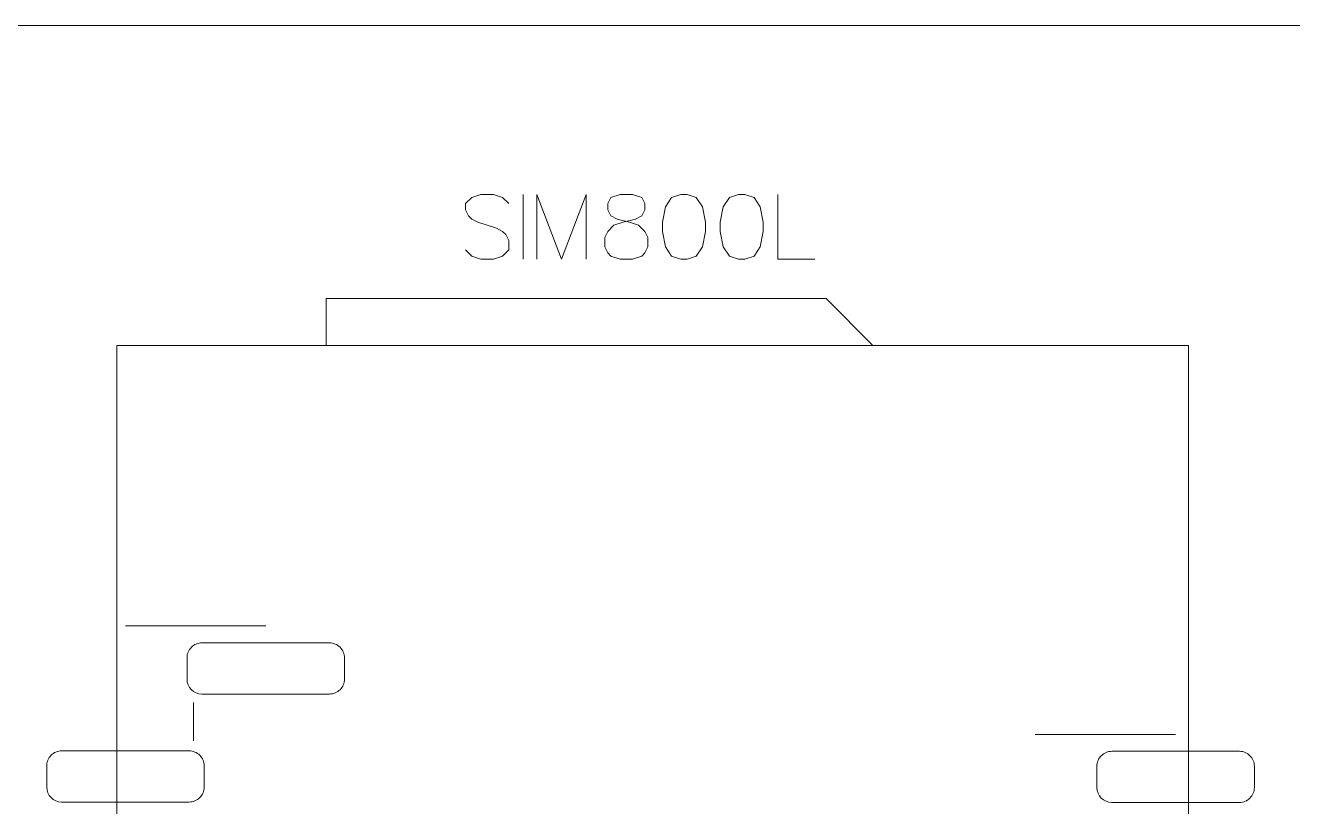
# Model space of a CAD drawing. Header units: millimetres. Extents: x -105 to 95, y -39 to 71.
# Drawn here: x 25.62 to 55.43, y 52.14 to 70.52 of the extents above; entities that cross this region are included whole.
import ezdxf

# ---------------------------------------------------------------- set-up
doc = ezdxf.new("R2010")
doc.units = ezdxf.units.MM
doc.header["$MEASUREMENT"] = 0
for name, color, linetype in [('KeepOutLayer', 7, 'Continuous'), ('MultiLayer', 7, 'Continuous'), ('TopOverlay', 7, 'Continuous')]:
    doc.layers.add(name, color=color, linetype=linetype)

msp = doc.modelspace()

# ---------------------------------------------------------------- linework, layer by layer
at = {"layer": 'KeepOutLayer', "lineweight": 9}
msp.add_open_spline([(-104.7259, 70.5203), (-104.7259, 70.5203), (95.2741, 70.5203), (95.2741, 70.5203)], degree=3, dxfattribs=at)
at = {"layer": 'MultiLayer', "lineweight": 9}
for points in [[(32.6941, 62.9904), (32.6941, 62.9904), (32.6941, 64.0903), (32.6941, 64.0903)], [(32.6941, 64.0903), (32.6941, 64.0903), (44.4541, 64.0903), (44.4541, 64.0903)], [(44.4541, 64.0903), (44.4541, 64.0903), (45.5541, 62.9904), (45.5541, 62.9904)], [(27.7741, 39.6903), (27.7741, 39.6903), (27.7741, 62.9904), (27.7741, 62.9904)], [(27.7741, 62.9904), (27.7741, 62.9904), (52.9741, 62.9904), (52.9741, 62.9904)], [(52.9741, 39.6903), (52.9741, 39.6903), (52.9741, 62.9904), (52.9741, 62.9904)], [(27.9741, 56.3903), (27.9741, 56.3903), (31.2741, 56.3903), (31.2741, 56.3903)], [(32.7741, 55.9919), (32.7741, 55.9919), (29.7741, 55.9919), (29.7741, 55.9919)], [(29.4225, 55.6403), (29.4225, 55.6403), (29.4225, 55.1403), (29.4225, 55.1403)], [(33.1257, 55.1403), (33.1257, 55.1403), (33.1257, 55.6403), (33.1257, 55.6403)], [(29.4225, 55.1403), (29.4225, 54.9461), (29.5799, 54.7887), (29.7741, 54.7887)], [(29.5741, 53.6903), (29.5741, 53.6903), (29.5741, 54.5903), (29.5741, 54.5903)], [(29.7741, 54.7887), (29.7741, 54.7887), (32.7741, 54.7887), (32.7741, 54.7887)], [(49.3741, 53.8404), (49.3741, 53.8404), (52.6741, 53.8404), (52.6741, 53.8404)], [(29.4741, 53.4519), (29.4741, 53.4519), (26.4741, 53.4519), (26.4741, 53.4519)], [(54.1741, 53.4419), (54.1741, 53.4419), (51.1741, 53.4419), (51.1741, 53.4419)], [(26.1225, 53.1003), (26.1225, 53.1003), (26.1225, 52.6003), (26.1225, 52.6003)], [(29.8257, 52.6003), (29.8257, 52.6003), (29.8257, 53.1003), (29.8257, 53.1003)], [(50.8225, 53.0903), (50.8225, 53.0903), (50.8225, 52.5903), (50.8225, 52.5903)], [(54.5257, 52.5903), (54.5257, 52.5903), (54.5257, 53.0903), (54.5257, 53.0903)], [(26.1225, 52.6003), (26.1225, 52.4061), (26.2799, 52.2487), (26.4741, 52.2487)], [(50.8225, 52.5903), (50.8225, 52.3961), (50.9799, 52.2387), (51.1741, 52.2387)], [(26.4741, 52.2487), (26.4741, 52.2487), (29.4741, 52.2487), (29.4741, 52.2487)], [(51.1741, 52.2387), (51.1741, 52.2387), (54.1741, 52.2387), (54.1741, 52.2387)]]:
    msp.add_open_spline(points, degree=3, dxfattribs=at)
for points in [[(29.7741, 55.9919), (29.6808, 55.9919), (29.5914, 55.9549), (29.5254, 55.8889), (29.5254, 55.8889), (29.4595, 55.823), (29.4225, 55.7336), (29.4225, 55.6403)], [(33.1257, 55.6403), (33.1257, 55.7336), (33.0886, 55.823), (33.0227, 55.8889), (33.0227, 55.8889), (32.9567, 55.9549), (32.8673, 55.9919), (32.7741, 55.9919)], [(32.7741, 54.7887), (32.8673, 54.7887), (32.9567, 54.8258), (33.0227, 54.8917), (33.0227, 54.8917), (33.0886, 54.9576), (33.1257, 55.0471), (33.1257, 55.1403)], [(26.4741, 53.4519), (26.3808, 53.4519), (26.2914, 53.4149), (26.2255, 53.3489), (26.2255, 53.3489), (26.1595, 53.283), (26.1225, 53.1936), (26.1225, 53.1003)], [(29.8257, 53.1003), (29.8257, 53.1936), (29.7886, 53.283), (29.7227, 53.3489), (29.7227, 53.3489), (29.6568, 53.4149), (29.5673, 53.4519), (29.4741, 53.4519)], [(51.1741, 53.4419), (51.0808, 53.4419), (50.9914, 53.4049), (50.9255, 53.3389), (50.9255, 53.3389), (50.8595, 53.273), (50.8225, 53.1836), (50.8225, 53.0903)], [(54.5257, 53.0903), (54.5257, 53.1836), (54.4886, 53.273), (54.4227, 53.3389), (54.4227, 53.3389), (54.3567, 53.4049), (54.2673, 53.4419), (54.1741, 53.4419)], [(29.4741, 52.2487), (29.5673, 52.2487), (29.6568, 52.2858), (29.7227, 52.3517), (29.7227, 52.3517), (29.7886, 52.4176), (29.8257, 52.5071), (29.8257, 52.6003)], [(54.1741, 52.2387), (54.2673, 52.2387), (54.3567, 52.2758), (54.4227, 52.3417), (54.4227, 52.3417), (54.4886, 52.4076), (54.5257, 52.4971), (54.5257, 52.5903)]]:
    msp.add_open_spline(points, degree=3, knots=[0, 0, 0, 0, 0.3333333, 0.3333333, 0.3333333, 0.3333333, 1, 1, 1, 1], dxfattribs=at)
at = {"layer": 'TopOverlay', "color": 6, "lineweight": 9}
for points in [[(36.1192, 66.4714), (36.1192, 66.4714), (35.9741, 66.3263), (35.9741, 66.3263)], [(36.3369, 66.544), (36.3369, 66.544), (36.1192, 66.4714), (36.1192, 66.4714)], [(36.6271, 66.544), (36.6271, 66.544), (36.3369, 66.544), (36.3369, 66.544)], [(36.8448, 66.4714), (36.8448, 66.4714), (36.6271, 66.544), (36.6271, 66.544)], [(36.9899, 66.3263), (36.9899, 66.3263), (36.8448, 66.4714), (36.8448, 66.4714)], [(37.3309, 66.544), (37.3309, 66.544), (37.3309, 65.0203), (37.3309, 65.0203)], [(37.6501, 66.544), (37.6501, 66.544), (37.6501, 65.0203), (37.6501, 65.0203)], [(37.6501, 66.544), (37.6501, 66.544), (38.2306, 65.0203), (38.2306, 65.0203)], [(38.811, 66.544), (38.811, 66.544), (38.2306, 65.0203), (38.2306, 65.0203)], [(38.811, 66.544), (38.811, 66.544), (38.811, 65.0203), (38.811, 65.0203)], [(39.3915, 66.4714), (39.3915, 66.4714), (39.3189, 66.3263), (39.3189, 66.3263)], [(39.6091, 66.544), (39.6091, 66.544), (39.3915, 66.4714), (39.3915, 66.4714)], [(39.8994, 66.544), (39.8994, 66.544), (39.6091, 66.544), (39.6091, 66.544)], [(40.117, 66.4714), (40.117, 66.4714), (39.8994, 66.544), (39.8994, 66.544)], [(40.1896, 66.3263), (40.1896, 66.3263), (40.117, 66.4714), (40.117, 66.4714)], [(40.8208, 66.4714), (40.8208, 66.4714), (40.6757, 66.2538), (40.6757, 66.2538)], [(41.0385, 66.544), (41.0385, 66.544), (40.8208, 66.4714), (40.8208, 66.4714)], [(41.1836, 66.544), (41.1836, 66.544), (41.0385, 66.544), (41.0385, 66.544)], [(41.4013, 66.4714), (41.4013, 66.4714), (41.1836, 66.544), (41.1836, 66.544)], [(41.5464, 66.2538), (41.5464, 66.2538), (41.4013, 66.4714), (41.4013, 66.4714)], [(42.1776, 66.4714), (42.1776, 66.4714), (42.0325, 66.2538), (42.0325, 66.2538)], [(42.3953, 66.544), (42.3953, 66.544), (42.1776, 66.4714), (42.1776, 66.4714)], [(42.5404, 66.544), (42.5404, 66.544), (42.3953, 66.544), (42.3953, 66.544)], [(42.7581, 66.4714), (42.7581, 66.4714), (42.5404, 66.544), (42.5404, 66.544)], [(42.9032, 66.2538), (42.9032, 66.2538), (42.7581, 66.4714), (42.7581, 66.4714)], [(43.3168, 66.544), (43.3168, 66.544), (43.3168, 65.0203), (43.3168, 65.0203)], [(35.9741, 66.3263), (35.9741, 66.3263), (35.9741, 66.1812), (35.9741, 66.1812)], [(35.9741, 66.1812), (35.9741, 66.1812), (36.0467, 66.0361), (36.0467, 66.0361)], [(39.3189, 66.3263), (39.3189, 66.3263), (39.3189, 66.1812), (39.3189, 66.1812)], [(39.3189, 66.1812), (39.3189, 66.1812), (39.3915, 66.0361), (39.3915, 66.0361)], [(40.117, 66.0361), (40.117, 66.0361), (40.1896, 66.1812), (40.1896, 66.1812)], [(40.1896, 66.1812), (40.1896, 66.1812), (40.1896, 66.3263), (40.1896, 66.3263)], [(40.6757, 66.2538), (40.6757, 66.2538), (40.6032, 65.891), (40.6032, 65.891)], [(41.6189, 65.891), (41.6189, 65.891), (41.5464, 66.2538), (41.5464, 66.2538)], [(42.0325, 66.2538), (42.0325, 66.2538), (41.96, 65.891), (41.96, 65.891)], [(42.9757, 65.891), (42.9757, 65.891), (42.9032, 66.2538), (42.9032, 66.2538)], [(36.0467, 66.0361), (36.0467, 66.0361), (36.1192, 65.9635), (36.1192, 65.9635)], [(36.1192, 65.9635), (36.1192, 65.9635), (36.2643, 65.891), (36.2643, 65.891)], [(36.2643, 65.891), (36.2643, 65.891), (36.6997, 65.7459), (36.6997, 65.7459)], [(39.3915, 66.0361), (39.3915, 66.0361), (39.5366, 65.9635), (39.5366, 65.9635)], [(39.464, 65.8184), (39.464, 65.8184), (39.6817, 65.891), (39.6817, 65.891)], [(39.5366, 65.9635), (39.5366, 65.9635), (39.8268, 65.891), (39.8268, 65.891)], [(39.6817, 65.891), (39.6817, 65.891), (39.9719, 65.9635), (39.9719, 65.9635)], [(39.8268, 65.891), (39.8268, 65.891), (40.0445, 65.8184), (40.0445, 65.8184)], [(39.9719, 65.9635), (39.9719, 65.9635), (40.117, 66.0361), (40.117, 66.0361)], [(40.6032, 65.891), (40.6032, 65.891), (40.6032, 65.6733), (40.6032, 65.6733)], [(41.6189, 65.6733), (41.6189, 65.6733), (41.6189, 65.891), (41.6189, 65.891)], [(41.96, 65.891), (41.96, 65.891), (41.96, 65.6733), (41.96, 65.6733)], [(42.9757, 65.6733), (42.9757, 65.6733), (42.9757, 65.891), (42.9757, 65.891)], [(36.6997, 65.7459), (36.6997, 65.7459), (36.8448, 65.6733), (36.8448, 65.6733)], [(36.8448, 65.6733), (36.8448, 65.6733), (36.9173, 65.6008), (36.9173, 65.6008)], [(36.9173, 65.6008), (36.9173, 65.6008), (36.9899, 65.4556), (36.9899, 65.4556)], [(39.2464, 65.5282), (39.2464, 65.5282), (39.3189, 65.6733), (39.3189, 65.6733)], [(39.3189, 65.6733), (39.3189, 65.6733), (39.464, 65.8184), (39.464, 65.8184)], [(40.0445, 65.8184), (40.0445, 65.8184), (40.1896, 65.6733), (40.1896, 65.6733)], [(40.1896, 65.6733), (40.1896, 65.6733), (40.2622, 65.5282), (40.2622, 65.5282)], [(40.6032, 65.6733), (40.6032, 65.6733), (40.6757, 65.3105), (40.6757, 65.3105)], [(41.5464, 65.3105), (41.5464, 65.3105), (41.6189, 65.6733), (41.6189, 65.6733)], [(41.96, 65.6733), (41.96, 65.6733), (42.0325, 65.3105), (42.0325, 65.3105)], [(42.9032, 65.3105), (42.9032, 65.3105), (42.9757, 65.6733), (42.9757, 65.6733)], [(36.9899, 65.4556), (36.9899, 65.4556), (36.9899, 65.238), (36.9899, 65.238)], [(39.2464, 65.3105), (39.2464, 65.3105), (39.2464, 65.5282), (39.2464, 65.5282)], [(39.3189, 65.1654), (39.3189, 65.1654), (39.2464, 65.3105), (39.2464, 65.3105)], [(40.2622, 65.3105), (40.2622, 65.3105), (40.1896, 65.1654), (40.1896, 65.1654)], [(40.2622, 65.5282), (40.2622, 65.5282), (40.2622, 65.3105), (40.2622, 65.3105)], [(40.6757, 65.3105), (40.6757, 65.3105), (40.8208, 65.0929), (40.8208, 65.0929)], [(41.4013, 65.0929), (41.4013, 65.0929), (41.5464, 65.3105), (41.5464, 65.3105)], [(42.0325, 65.3105), (42.0325, 65.3105), (42.1776, 65.0929), (42.1776, 65.0929)], [(42.7581, 65.0929), (42.7581, 65.0929), (42.9032, 65.3105), (42.9032, 65.3105)], [(36.1192, 65.0929), (36.1192, 65.0929), (35.9741, 65.238), (35.9741, 65.238)], [(36.3369, 65.0203), (36.3369, 65.0203), (36.1192, 65.0929), (36.1192, 65.0929)], [(36.6271, 65.0203), (36.6271, 65.0203), (36.3369, 65.0203), (36.3369, 65.0203)], [(36.8448, 65.0929), (36.8448, 65.0929), (36.6271, 65.0203), (36.6271, 65.0203)], [(36.9899, 65.238), (36.9899, 65.238), (36.8448, 65.0929), (36.8448, 65.0929)], [(39.3915, 65.0929), (39.3915, 65.0929), (39.3189, 65.1654), (39.3189, 65.1654)], [(39.6091, 65.0203), (39.6091, 65.0203), (39.3915, 65.0929), (39.3915, 65.0929)], [(39.8994, 65.0203), (39.8994, 65.0203), (39.6091, 65.0203), (39.6091, 65.0203)], [(40.117, 65.0929), (40.117, 65.0929), (39.8994, 65.0203), (39.8994, 65.0203)], [(40.1896, 65.1654), (40.1896, 65.1654), (40.117, 65.0929), (40.117, 65.0929)], [(40.8208, 65.0929), (40.8208, 65.0929), (41.0385, 65.0203), (41.0385, 65.0203)], [(41.0385, 65.0203), (41.0385, 65.0203), (41.1836, 65.0203), (41.1836, 65.0203)], [(41.1836, 65.0203), (41.1836, 65.0203), (41.4013, 65.0929), (41.4013, 65.0929)], [(42.1776, 65.0929), (42.1776, 65.0929), (42.3953, 65.0203), (42.3953, 65.0203)], [(42.3953, 65.0203), (42.3953, 65.0203), (42.5404, 65.0203), (42.5404, 65.0203)], [(42.5404, 65.0203), (42.5404, 65.0203), (42.7581, 65.0929), (42.7581, 65.0929)], [(43.3168, 65.0203), (43.3168, 65.0203), (44.1874, 65.0203), (44.1874, 65.0203)]]:
    msp.add_open_spline(points, degree=3, dxfattribs=at)

doc.saveas('drawing.dxf')
